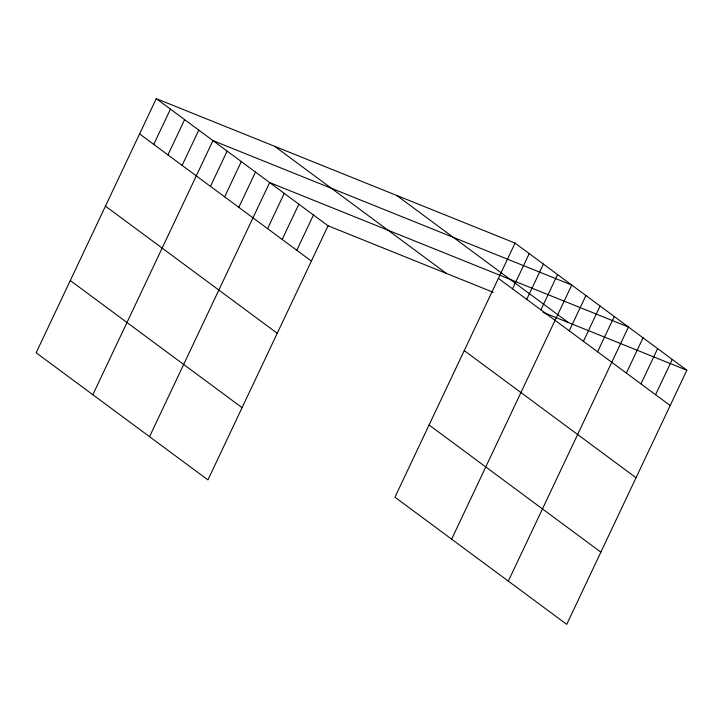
<?xml version="1.0" encoding="UTF-8"?>
<svg xmlns="http://www.w3.org/2000/svg" width="723" height="723" viewBox="0 0 723 723"><rect width="100%" height="100%" fill="white"/><g stroke="black" fill="none" stroke-linecap="round" stroke-linejoin="round"><path stroke-width="1.08" d="M156.267 98.644L36.15 352.761L207.944 479.9L328.061 225.793L156.267 98.644L515.056 243.1L686.85 370.239L566.733 624.356L394.939 497.207L515.056 243.1M153.764 144.41L170.438 109.137M167.944 154.903L184.618 119.629M182.115 165.386L198.789 130.113M92.842 394.713L212.96 140.605L571.748 285.052L451.631 539.168M210.456 186.371L227.13 151.098M224.636 196.855L241.31 161.581M238.807 207.347L255.481 172.074M149.534 436.674L269.652 182.567L628.441 327.013L508.323 581.12M267.582 228.649L284.256 193.366M282.187 239.449L298.861 204.175M296.791 250.257L313.466 214.984M512.553 288.866L529.227 253.583M526.724 299.349L543.398 264.076M540.894 309.842L557.569 274.568M569.245 330.818L585.919 295.544M583.416 341.31L600.09 306.037M597.596 351.794L614.27 316.52M626.371 373.095L643.045 337.822M640.967 383.904L657.641 348.631M655.571 394.713L672.245 359.43M328.061 225.793L493.222 292.291M543.036 312.345L686.85 370.239M396.656 195.427L568.45 322.575M498.382 278.373L670.176 405.513M274.668 146.317L446.462 273.457M464.238 350.592L636.041 477.731M139.593 133.918L311.387 261.066M429.073 424.988L600.867 552.137M105.459 206.136L277.252 333.285M70.285 280.542L242.088 407.682"/></g></svg>
